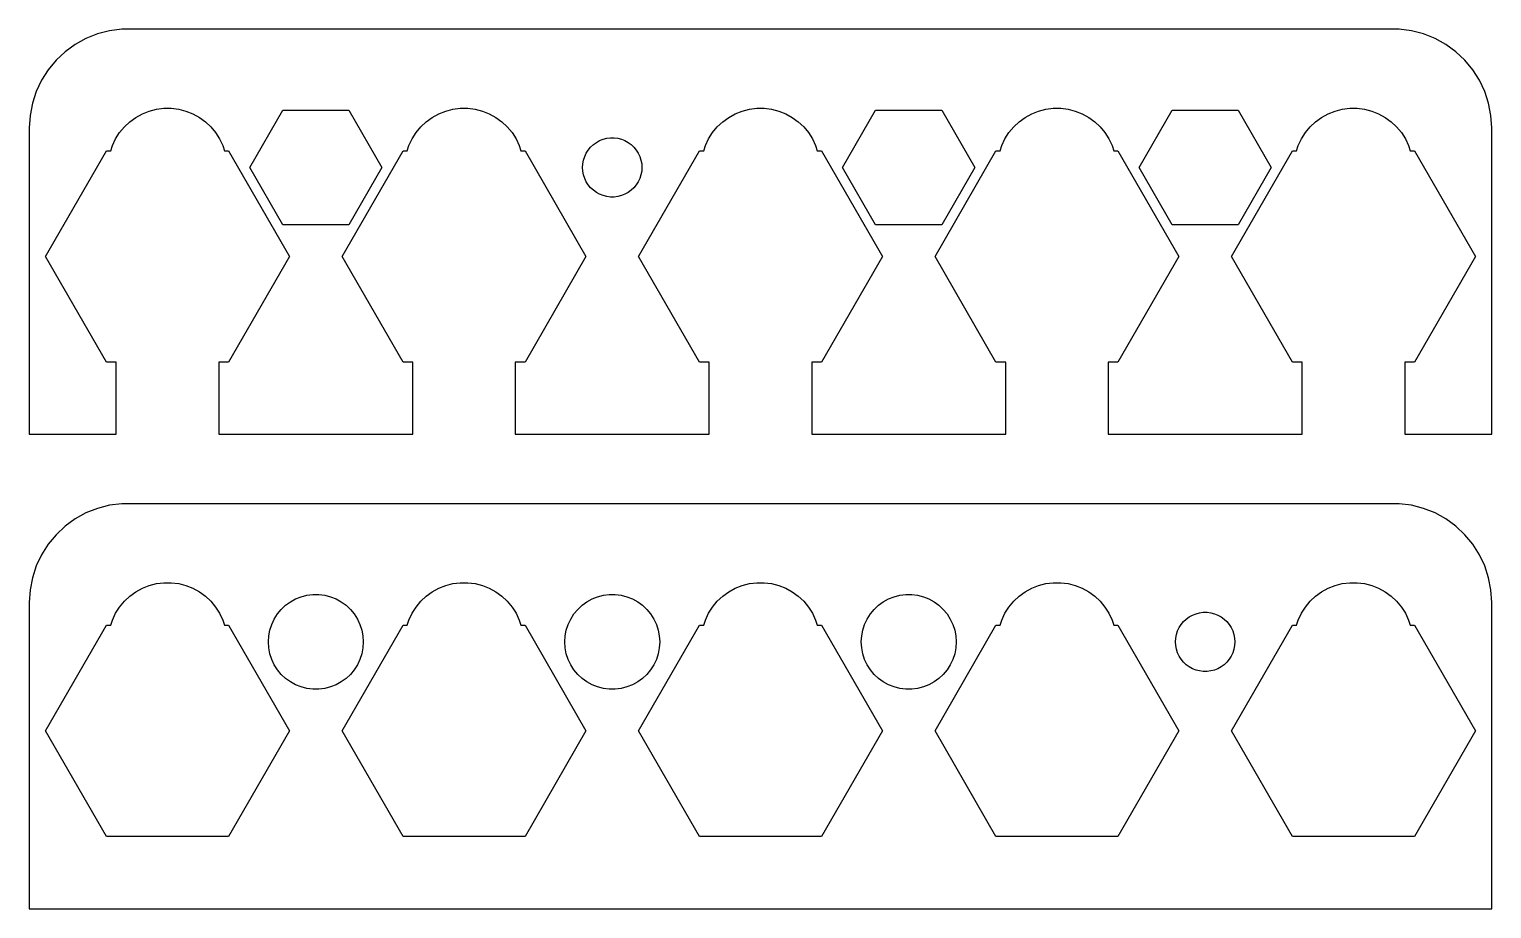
# Model space of a CAD drawing. Header units: metres. Extents: x -37 to 37, y 0 to 92.5.
# Drawn here: x -37 to 37, y 0 to 44.5 of the extents above; entities that cross this region are included whole.
import ezdxf

# ---------------------------------------------------------------- set-up
doc = ezdxf.new("R2010")
doc.units = ezdxf.units.M

msp = doc.modelspace()

# ---------------------------------------------------------------- linework, layer by layer
for p, q in [((-32.9369, 44.4114), (-33.5451, 44.2553)), ((-32.3139, 44.4901), (-32.9369, 44.4114)), ((32.3139, 44.4901), (-32.3139, 44.4901)), ((32.9369, 44.4114), (32.3139, 44.4901)), ((33.5451, 44.2553), (32.9369, 44.4114)), ((-34.6791, 43.7216), (-35.1871, 43.3526)), ((-34.1289, 44.0241), (-34.6791, 43.7216)), ((-33.5451, 44.2553), (-34.1289, 44.0241)), ((34.1289, 44.0241), (33.5451, 44.2553)), ((34.6791, 43.7216), (34.1289, 44.0241)), ((35.1871, 43.3526), (34.6791, 43.7216)), ((-35.6448, 42.9227), (-36.0451, 42.4389)), ((-35.1871, 43.3526), (-35.6448, 42.9227)), ((35.6448, 42.9227), (35.1871, 43.3526)), ((36.0451, 42.4389), (35.6448, 42.9227)), ((-36.0451, 42.4389), (-36.3815, 41.9088)), ((36.3815, 41.9088), (36.0451, 42.4389)), ((-36.3815, 41.9088), (-36.6489, 41.3406)), ((36.6489, 41.3406), (36.3815, 41.9088)), ((-36.8429, 40.7434), (-36.9606, 40.1267)), ((-36.6489, 41.3406), (-36.8429, 40.7434)), ((36.8429, 40.7434), (36.6489, 41.3406)), ((36.9606, 40.1267), (36.8429, 40.7434)), ((-36.9606, 40.1267), (-37, 39.5)), ((-31.9123, 39.8115), (-31.6075, 40.033)), ((-31.6075, 40.033), (-31.2773, 40.2145)), ((-31.2773, 40.2145), (-30.927, 40.3532)), ((-30.927, 40.3532), (-30.5621, 40.4469)), ((-30.5621, 40.4469), (-30.1884, 40.4941)), ((-30.1884, 40.4941), (-29.8116, 40.4941)), ((-29.8116, 40.4941), (-29.4379, 40.4469)), ((-29.4379, 40.4469), (-29.0729, 40.3532)), ((-29.0729, 40.3532), (-28.7227, 40.2145)), ((-28.7227, 40.2145), (-28.3925, 40.033)), ((-28.3925, 40.033), (-28.0877, 39.8115)), ((-25.8466, 37.5), (-24.1733, 40.3982)), ((-24.1733, 40.3982), (-20.8267, 40.3982)), ((-20.8267, 40.3982), (-19.1534, 37.5)), ((-16.9123, 39.8115), (-16.6075, 40.033)), ((-16.6075, 40.033), (-16.2773, 40.2145)), ((-16.2773, 40.2145), (-15.927, 40.3532)), ((-15.927, 40.3532), (-15.5621, 40.4469)), ((-15.5621, 40.4469), (-15.1884, 40.4941)), ((-15.1884, 40.4941), (-14.8116, 40.4941)), ((-14.8116, 40.4941), (-14.4379, 40.4469)), ((-14.4379, 40.4469), (-14.0729, 40.3532)), ((-14.0729, 40.3532), (-13.7227, 40.2145)), ((-13.7227, 40.2145), (-13.3925, 40.033)), ((-13.3925, 40.033), (-13.0877, 39.8115)), ((-1.91226, 39.8115), (-1.60747, 40.033)), ((-1.60747, 40.033), (-1.27733, 40.2145)), ((-1.27733, 40.2145), (-0.92705, 40.3532)), ((-0.92705, 40.3532), (-0.56213, 40.4469)), ((-0.56213, 40.4469), (-0.18837, 40.4941)), ((-0.18837, 40.4941), (0.18837, 40.4941)), ((0.18837, 40.4941), (0.56213, 40.4469)), ((0.56213, 40.4469), (0.92705, 40.3532)), ((0.92705, 40.3532), (1.27733, 40.2145)), ((1.27733, 40.2145), (1.60747, 40.033)), ((1.60747, 40.033), (1.91226, 39.8115)), ((4.15341, 37.5), (5.82671, 40.3982)), ((5.82671, 40.3982), (9.17329, 40.3982)), ((9.17329, 40.3982), (10.8466, 37.5)), ((13.0877, 39.8115), (13.3925, 40.033)), ((13.3925, 40.033), (13.7227, 40.2145)), ((13.7227, 40.2145), (14.0729, 40.3532)), ((14.0729, 40.3532), (14.4379, 40.4469)), ((14.4379, 40.4469), (14.8116, 40.4941)), ((14.8116, 40.4941), (15.1884, 40.4941)), ((15.1884, 40.4941), (15.5621, 40.4469)), ((15.5621, 40.4469), (15.927, 40.3532)), ((15.927, 40.3532), (16.2773, 40.2145)), ((16.2773, 40.2145), (16.6075, 40.033)), ((16.6075, 40.033), (16.9123, 39.8115)), ((19.1534, 37.5), (20.8267, 40.3982)), ((20.8267, 40.3982), (24.1733, 40.3982)), ((24.1733, 40.3982), (25.8466, 37.5)), ((28.0877, 39.8115), (28.3925, 40.033)), ((28.3925, 40.033), (28.7227, 40.2145)), ((28.7227, 40.2145), (29.0729, 40.3532)), ((29.0729, 40.3532), (29.4379, 40.4469)), ((29.4379, 40.4469), (29.8116, 40.4941)), ((29.8116, 40.4941), (30.1884, 40.4941)), ((30.1884, 40.4941), (30.5621, 40.4469)), ((30.5621, 40.4469), (30.927, 40.3532)), ((30.927, 40.3532), (31.2773, 40.2145)), ((31.2773, 40.2145), (31.6075, 40.033)), ((31.6075, 40.033), (31.9123, 39.8115)), ((37, 39.5), (36.9606, 40.1267)), ((-37, 39.5), (-37, 24)), ((-32.6289, 38.9453), (-32.427, 39.2634)), ((-32.427, 39.2634), (-32.1869, 39.5536)), ((-32.1869, 39.5536), (-31.9123, 39.8115)), ((-28.0877, 39.8115), (-27.8131, 39.5536)), ((-27.8131, 39.5536), (-27.5729, 39.2634)), ((-27.5729, 39.2634), (-27.3711, 38.9453)), ((-17.6289, 38.9453), (-17.427, 39.2634)), ((-17.427, 39.2634), (-17.1869, 39.5536)), ((-17.1869, 39.5536), (-16.9123, 39.8115)), ((-13.0877, 39.8115), (-12.8131, 39.5536)), ((-12.8131, 39.5536), (-12.5729, 39.2634)), ((-12.5729, 39.2634), (-12.3711, 38.9453)), ((-2.62891, 38.9453), (-2.42705, 39.2634)), ((-2.42705, 39.2634), (-2.1869, 39.5536)), ((-2.1869, 39.5536), (-1.91226, 39.8115)), ((1.91226, 39.8115), (2.1869, 39.5536)), ((2.1869, 39.5536), (2.42705, 39.2634)), ((2.42705, 39.2634), (2.62891, 38.9453)), ((12.3711, 38.9453), (12.5729, 39.2634)), ((12.5729, 39.2634), (12.8131, 39.5536)), ((12.8131, 39.5536), (13.0877, 39.8115)), ((16.9123, 39.8115), (17.1869, 39.5536)), ((17.1869, 39.5536), (17.427, 39.2634)), ((17.427, 39.2634), (17.6289, 38.9453)), ((27.3711, 38.9453), (27.5729, 39.2634)), ((27.5729, 39.2634), (27.8131, 39.5536)), ((27.8131, 39.5536), (28.0877, 39.8115)), ((31.9123, 39.8115), (32.1869, 39.5536)), ((32.1869, 39.5536), (32.427, 39.2634)), ((32.427, 39.2634), (32.6289, 38.9453)), ((37, 24), (37, 39.5)), ((-32.8741, 38.3434), (-32.7893, 38.6044)), ((-32.7893, 38.6044), (-32.6289, 38.9453)), ((-27.3711, 38.9453), (-27.2107, 38.6044)), ((-27.2107, 38.6044), (-27.1259, 38.3434)), ((-17.8741, 38.3434), (-17.7893, 38.6044)), ((-17.7893, 38.6044), (-17.6289, 38.9453)), ((-12.3711, 38.9453), (-12.2107, 38.6044)), ((-12.2107, 38.6044), (-12.1259, 38.3434)), ((-8.71352, 38.3817), (-8.59344, 38.5268)), ((-8.59344, 38.5268), (-8.45613, 38.6558)), ((-8.45613, 38.6558), (-8.30373, 38.7665)), ((-8.30373, 38.7665), (-8.13866, 38.8572)), ((-8.13866, 38.8572), (-7.96352, 38.9266)), ((-7.96352, 38.9266), (-7.78107, 38.9734)), ((-7.78107, 38.9734), (-7.59418, 38.997)), ((-7.59418, 38.997), (-7.40581, 38.997)), ((-7.40581, 38.997), (-7.21892, 38.9734)), ((-7.21892, 38.9734), (-7.03647, 38.9266)), ((-7.03647, 38.9266), (-6.86133, 38.8572)), ((-6.86133, 38.8572), (-6.69626, 38.7665)), ((-6.69626, 38.7665), (-6.54385, 38.6558)), ((-6.54385, 38.6558), (-6.40654, 38.5268)), ((-6.40654, 38.5268), (-6.28647, 38.3817)), ((-2.87413, 38.3434), (-2.78932, 38.6044)), ((-2.78932, 38.6044), (-2.62891, 38.9453)), ((2.62891, 38.9453), (2.78932, 38.6044)), ((2.78932, 38.6044), (2.87413, 38.3434)), ((12.1259, 38.3434), (12.2107, 38.6044)), ((12.2107, 38.6044), (12.3711, 38.9453)), ((17.6289, 38.9453), (17.7893, 38.6044)), ((17.7893, 38.6044), (17.8741, 38.3434)), ((27.1259, 38.3434), (27.2107, 38.6044)), ((27.2107, 38.6044), (27.3711, 38.9453)), ((32.6289, 38.9453), (32.7893, 38.6044)), ((32.7893, 38.6044), (32.8741, 38.3434)), ((-36.17, 33), (-33.085, 38.3434)), ((-33.085, 38.3434), (-32.8741, 38.3434)), ((-27.1259, 38.3434), (-26.915, 38.3434)), ((-26.915, 38.3434), (-23.83, 33)), ((-21.17, 33), (-18.085, 38.3434)), ((-18.085, 38.3434), (-17.8741, 38.3434)), ((-12.1259, 38.3434), (-11.915, 38.3434)), ((-11.915, 38.3434), (-8.83, 33)), ((-8.98816, 37.688), (-8.95287, 37.873)), ((-8.95287, 37.873), (-8.89465, 38.0522)), ((-8.89465, 38.0522), (-8.81445, 38.2226)), ((-8.81445, 38.2226), (-8.71352, 38.3817)), ((-6.28647, 38.3817), (-6.18553, 38.2226)), ((-6.18553, 38.2226), (-6.10533, 38.0522)), ((-6.17, 33), (-3.08499, 38.3434)), ((-6.10533, 38.0522), (-6.04712, 37.873)), ((-6.04712, 37.873), (-6.01183, 37.688)), ((-3.08499, 38.3434), (-2.87413, 38.3434)), ((2.87413, 38.3434), (3.08499, 38.3434)), ((3.08499, 38.3434), (6.17, 33)), ((8.83, 33), (11.915, 38.3434)), ((11.915, 38.3434), (12.1259, 38.3434)), ((17.8741, 38.3434), (18.085, 38.3434)), ((18.085, 38.3434), (21.17, 33)), ((23.83, 33), (26.915, 38.3434)), ((26.915, 38.3434), (27.1259, 38.3434)), ((32.8741, 38.3434), (33.085, 38.3434)), ((33.085, 38.3434), (36.17, 33)), ((-24.1733, 34.6018), (-25.8466, 37.5)), ((-19.1534, 37.5), (-20.8267, 34.6018)), ((-9, 37.5), (-8.98816, 37.688)), ((-8.98816, 37.312), (-9, 37.5)), ((-8.95287, 37.127), (-8.98816, 37.312)), ((-8.89465, 36.9478), (-8.95287, 37.127)), ((-6.04712, 37.127), (-6.10533, 36.9478)), ((-6.01183, 37.312), (-6.04712, 37.127)), ((-6.01183, 37.688), (-6, 37.5)), ((-6, 37.5), (-6.01183, 37.312)), ((5.82671, 34.6018), (4.15341, 37.5)), ((10.8466, 37.5), (9.17329, 34.6018)), ((20.8267, 34.6018), (19.1534, 37.5)), ((25.8466, 37.5), (24.1733, 34.6018)), ((-8.81445, 36.7774), (-8.89465, 36.9478)), ((-8.71352, 36.6183), (-8.81445, 36.7774)), ((-8.59344, 36.4732), (-8.71352, 36.6183)), ((-8.45613, 36.3442), (-8.59344, 36.4732)), ((-8.30373, 36.2335), (-8.45613, 36.3442)), ((-6.54385, 36.3442), (-6.69626, 36.2335)), ((-6.40654, 36.4732), (-6.54385, 36.3442)), ((-6.28647, 36.6183), (-6.40654, 36.4732)), ((-6.18553, 36.7774), (-6.28647, 36.6183)), ((-6.10533, 36.9478), (-6.18553, 36.7774)), ((-8.13866, 36.1427), (-8.30373, 36.2335)), ((-7.96352, 36.0734), (-8.13866, 36.1427)), ((-7.78107, 36.0266), (-7.96352, 36.0734)), ((-7.59418, 36.0029), (-7.78107, 36.0266)), ((-7.40581, 36.0029), (-7.59418, 36.0029)), ((-7.21892, 36.0266), (-7.40581, 36.0029)), ((-7.03647, 36.0734), (-7.21892, 36.0266)), ((-6.86133, 36.1427), (-7.03647, 36.0734)), ((-6.69626, 36.2335), (-6.86133, 36.1427)), ((-20.8267, 34.6018), (-24.1733, 34.6018)), ((9.17329, 34.6018), (5.82671, 34.6018)), ((24.1733, 34.6018), (20.8267, 34.6018)), ((-33.085, 27.6566), (-36.17, 33)), ((-23.83, 33), (-26.915, 27.6566)), ((-18.085, 27.6566), (-21.17, 33)), ((-8.83, 33), (-11.915, 27.6566)), ((-3.08499, 27.6566), (-6.17, 33)), ((6.17, 33), (3.08499, 27.6566)), ((11.915, 27.6566), (8.83, 33)), ((21.17, 33), (18.085, 27.6566)), ((26.915, 27.6566), (23.83, 33)), ((36.17, 33), (33.085, 27.6566)), ((-32.5942, 27.6566), (-33.085, 27.6566)), ((-32.5942, 24), (-32.5942, 27.6566)), ((-26.915, 27.6566), (-27.4058, 27.6566)), ((-27.4058, 27.6566), (-27.4058, 24)), ((-17.5942, 27.6566), (-18.085, 27.6566)), ((-17.5942, 24), (-17.5942, 27.6566)), ((-11.915, 27.6566), (-12.4058, 27.6566)), ((-12.4058, 27.6566), (-12.4058, 24)), ((-2.59418, 27.6566), (-3.08499, 27.6566)), ((-2.59418, 24), (-2.59418, 27.6566)), ((3.08499, 27.6566), (2.59418, 27.6566)), ((2.59418, 27.6566), (2.59418, 24)), ((12.4058, 27.6566), (11.915, 27.6566)), ((12.4058, 24), (12.4058, 27.6566)), ((18.085, 27.6566), (17.5942, 27.6566)), ((17.5942, 27.6566), (17.5942, 24)), ((27.4058, 27.6566), (26.915, 27.6566)), ((27.4058, 24), (27.4058, 27.6566)), ((33.085, 27.6566), (32.5942, 27.6566)), ((32.5942, 27.6566), (32.5942, 24)), ((-37, 24), (-32.5942, 24)), ((-27.4058, 24), (-17.5942, 24)), ((-12.4058, 24), (-2.59418, 24)), ((2.59418, 24), (12.4058, 24)), ((17.5942, 24), (27.4058, 24)), ((32.5942, 24), (37, 24)), ((-34.1289, 20.0241), (-34.6791, 19.7216)), ((-33.5451, 20.2553), (-34.1289, 20.0241)), ((-32.9369, 20.4114), (-33.5451, 20.2553)), ((-32.3139, 20.4901), (-32.9369, 20.4114)), ((32.3139, 20.4901), (-32.3139, 20.4901)), ((32.9369, 20.4114), (32.3139, 20.4901)), ((33.5451, 20.2553), (32.9369, 20.4114)), ((34.1289, 20.0241), (33.5451, 20.2553)), ((34.6791, 19.7216), (34.1289, 20.0241)), ((-35.1871, 19.3526), (-35.6448, 18.9227)), ((-34.6791, 19.7216), (-35.1871, 19.3526)), ((35.1871, 19.3526), (34.6791, 19.7216)), ((35.6448, 18.9227), (35.1871, 19.3526)), ((-35.6448, 18.9227), (-36.0451, 18.4389)), ((36.0451, 18.4389), (35.6448, 18.9227)), ((-36.3815, 17.9088), (-36.6489, 17.3406)), ((-36.0451, 18.4389), (-36.3815, 17.9088)), ((36.3815, 17.9088), (36.0451, 18.4389)), ((36.6489, 17.3406), (36.3815, 17.9088)), ((-36.6489, 17.3406), (-36.8429, 16.7434)), ((36.8429, 16.7434), (36.6489, 17.3406)), ((-36.8429, 16.7434), (-36.9606, 16.1267)), ((-31.2773, 16.2145), (-30.927, 16.3532)), ((-30.927, 16.3532), (-30.5621, 16.4469)), ((-30.5621, 16.4469), (-30.1884, 16.4941)), ((-30.1884, 16.4941), (-29.8116, 16.4941)), ((-29.8116, 16.4941), (-29.4379, 16.4469)), ((-29.4379, 16.4469), (-29.0729, 16.3532)), ((-29.0729, 16.3532), (-28.7227, 16.2145)), ((-16.2773, 16.2145), (-15.927, 16.3532)), ((-15.927, 16.3532), (-15.5621, 16.4469)), ((-15.5621, 16.4469), (-15.1884, 16.4941)), ((-15.1884, 16.4941), (-14.8116, 16.4941)), ((-14.8116, 16.4941), (-14.4379, 16.4469)), ((-14.4379, 16.4469), (-14.0729, 16.3532)), ((-14.0729, 16.3532), (-13.7227, 16.2145)), ((-1.27733, 16.2145), (-0.92705, 16.3532)), ((-0.92705, 16.3532), (-0.56213, 16.4469)), ((-0.56213, 16.4469), (-0.18837, 16.4941)), ((-0.18837, 16.4941), (0.18837, 16.4941)), ((0.18837, 16.4941), (0.56213, 16.4469)), ((0.56213, 16.4469), (0.92705, 16.3532)), ((0.92705, 16.3532), (1.27733, 16.2145)), ((13.7227, 16.2145), (14.0729, 16.3532)), ((14.0729, 16.3532), (14.4379, 16.4469)), ((14.4379, 16.4469), (14.8116, 16.4941)), ((14.8116, 16.4941), (15.1884, 16.4941)), ((15.1884, 16.4941), (15.5621, 16.4469)), ((15.5621, 16.4469), (15.927, 16.3532)), ((15.927, 16.3532), (16.2773, 16.2145)), ((28.7227, 16.2145), (29.0729, 16.3532)), ((29.0729, 16.3532), (29.4379, 16.4469)), ((29.4379, 16.4469), (29.8116, 16.4941)), ((29.8116, 16.4941), (30.1884, 16.4941)), ((30.1884, 16.4941), (30.5621, 16.4469)), ((30.5621, 16.4469), (30.927, 16.3532)), ((30.927, 16.3532), (31.2773, 16.2145)), ((36.9606, 16.1267), (36.8429, 16.7434)), ((-36.9606, 16.1267), (-37, 15.5)), ((-32.427, 15.2634), (-32.1869, 15.5536)), ((-32.1869, 15.5536), (-31.9123, 15.8115)), ((-31.9123, 15.8115), (-31.6075, 16.033)), ((-31.6075, 16.033), (-31.2773, 16.2145)), ((-28.7227, 16.2145), (-28.3925, 16.033)), ((-28.3925, 16.033), (-28.0877, 15.8115)), ((-28.0877, 15.8115), (-27.8131, 15.5536)), ((-27.8131, 15.5536), (-27.5729, 15.2634)), ((-23.786, 15.5264), (-23.5219, 15.6716)), ((-23.5219, 15.6716), (-23.2416, 15.7825)), ((-23.2416, 15.7825), (-22.9497, 15.8575)), ((-22.9497, 15.8575), (-22.6507, 15.8953)), ((-22.6507, 15.8953), (-22.3493, 15.8953)), ((-22.3493, 15.8953), (-22.0503, 15.8575)), ((-22.0503, 15.8575), (-21.7583, 15.7825)), ((-21.7583, 15.7825), (-21.4781, 15.6716)), ((-21.4781, 15.6716), (-21.214, 15.5264)), ((-17.427, 15.2634), (-17.1869, 15.5536)), ((-17.1869, 15.5536), (-16.9123, 15.8115)), ((-16.9123, 15.8115), (-16.6075, 16.033)), ((-16.6075, 16.033), (-16.2773, 16.2145)), ((-13.7227, 16.2145), (-13.3925, 16.033)), ((-13.3925, 16.033), (-13.0877, 15.8115)), ((-13.0877, 15.8115), (-12.8131, 15.5536)), ((-12.8131, 15.5536), (-12.5729, 15.2634)), ((-8.78598, 15.5264), (-8.52187, 15.6716)), ((-8.52187, 15.6716), (-8.24164, 15.7825)), ((-8.24164, 15.7825), (-7.94971, 15.8575)), ((-7.94971, 15.8575), (-7.6507, 15.8953)), ((-7.6507, 15.8953), (-7.34929, 15.8953)), ((-7.34929, 15.8953), (-7.05028, 15.8575)), ((-7.05028, 15.8575), (-6.75835, 15.7825)), ((-6.75835, 15.7825), (-6.47812, 15.6716)), ((-6.47812, 15.6716), (-6.214, 15.5264)), ((-2.42705, 15.2634), (-2.1869, 15.5536)), ((-2.1869, 15.5536), (-1.91226, 15.8115)), ((-1.91226, 15.8115), (-1.60747, 16.033)), ((-1.60747, 16.033), (-1.27733, 16.2145)), ((1.27733, 16.2145), (1.60747, 16.033)), ((1.60747, 16.033), (1.91226, 15.8115)), ((1.91226, 15.8115), (2.1869, 15.5536)), ((2.1869, 15.5536), (2.42705, 15.2634)), ((6.214, 15.5264), (6.47812, 15.6716)), ((6.47812, 15.6716), (6.75835, 15.7825)), ((6.75835, 15.7825), (7.05028, 15.8575)), ((7.05028, 15.8575), (7.34929, 15.8953)), ((7.34929, 15.8953), (7.6507, 15.8953)), ((7.6507, 15.8953), (7.94971, 15.8575)), ((7.94971, 15.8575), (8.24164, 15.7825)), ((8.24164, 15.7825), (8.52187, 15.6716)), ((8.52187, 15.6716), (8.78598, 15.5264)), ((12.5729, 15.2634), (12.8131, 15.5536)), ((12.8131, 15.5536), (13.0877, 15.8115)), ((13.0877, 15.8115), (13.3925, 16.033)), ((13.3925, 16.033), (13.7227, 16.2145)), ((16.2773, 16.2145), (16.6075, 16.033)), ((16.6075, 16.033), (16.9123, 15.8115)), ((16.9123, 15.8115), (17.1869, 15.5536)), ((17.1869, 15.5536), (17.427, 15.2634)), ((27.5729, 15.2634), (27.8131, 15.5536)), ((27.8131, 15.5536), (28.0877, 15.8115)), ((28.0877, 15.8115), (28.3925, 16.033)), ((28.3925, 16.033), (28.7227, 16.2145)), ((31.2773, 16.2145), (31.6075, 16.033)), ((31.6075, 16.033), (31.9123, 15.8115)), ((31.9123, 15.8115), (32.1869, 15.5536)), ((32.1869, 15.5536), (32.427, 15.2634)), ((37, 15.5), (36.9606, 16.1267)), ((-37, 15.5), (-37, 0)), ((-32.7893, 14.6044), (-32.6289, 14.9453)), ((-32.6289, 14.9453), (-32.427, 15.2634)), ((-27.5729, 15.2634), (-27.3711, 14.9453)), ((-27.3711, 14.9453), (-27.2107, 14.6044)), ((-24.6031, 14.6562), (-24.4416, 14.9107)), ((-24.4416, 14.9107), (-24.2495, 15.1429)), ((-24.2495, 15.1429), (-24.0298, 15.3492)), ((-24.0298, 15.3492), (-23.786, 15.5264)), ((-21.214, 15.5264), (-20.9702, 15.3492)), ((-20.9702, 15.3492), (-20.7505, 15.1429)), ((-20.7505, 15.1429), (-20.5583, 14.9107)), ((-20.5583, 14.9107), (-20.3969, 14.6562)), ((-17.7893, 14.6044), (-17.6289, 14.9453)), ((-17.6289, 14.9453), (-17.427, 15.2634)), ((-12.5729, 15.2634), (-12.3711, 14.9453)), ((-12.3711, 14.9453), (-12.2107, 14.6044)), ((-9.60313, 14.6562), (-9.44164, 14.9107)), ((-9.44164, 14.9107), (-9.24951, 15.1429)), ((-9.24951, 15.1429), (-9.02982, 15.3492)), ((-9.02982, 15.3492), (-8.78598, 15.5264)), ((-6.214, 15.5264), (-5.97017, 15.3492)), ((-5.97017, 15.3492), (-5.75047, 15.1429)), ((-5.75047, 15.1429), (-5.55835, 14.9107)), ((-5.55835, 14.9107), (-5.39685, 14.6562)), ((-2.78932, 14.6044), (-2.62891, 14.9453)), ((-2.62891, 14.9453), (-2.42705, 15.2634)), ((2.42705, 15.2634), (2.62891, 14.9453)), ((2.62891, 14.9453), (2.78932, 14.6044)), ((5.39685, 14.6562), (5.55835, 14.9107)), ((5.55835, 14.9107), (5.75047, 15.1429)), ((5.75047, 15.1429), (5.97017, 15.3492)), ((5.97017, 15.3492), (6.214, 15.5264)), ((8.78598, 15.5264), (9.02982, 15.3492)), ((9.02982, 15.3492), (9.24951, 15.1429)), ((9.24951, 15.1429), (9.44164, 14.9107)), ((9.44164, 14.9107), (9.60313, 14.6562)), ((12.2107, 14.6044), (12.3711, 14.9453)), ((12.3711, 14.9453), (12.5729, 15.2634)), ((17.427, 15.2634), (17.6289, 14.9453)), ((17.6289, 14.9453), (17.7893, 14.6044)), ((21.6963, 14.7665), (21.8613, 14.8572)), ((21.8613, 14.8572), (22.0365, 14.9266)), ((22.0365, 14.9266), (22.2189, 14.9734)), ((22.2189, 14.9734), (22.4058, 14.997)), ((22.4058, 14.997), (22.5942, 14.997)), ((22.5942, 14.997), (22.7811, 14.9734)), ((22.7811, 14.9734), (22.9635, 14.9266)), ((22.9635, 14.9266), (23.1387, 14.8572)), ((23.1387, 14.8572), (23.3037, 14.7665)), ((27.2107, 14.6044), (27.3711, 14.9453)), ((27.3711, 14.9453), (27.5729, 15.2634)), ((32.427, 15.2634), (32.6289, 14.9453)), ((32.6289, 14.9453), (32.7893, 14.6044)), ((37, 0), (37, 15.5)), ((-36.17, 9), (-33.085, 14.3434)), ((-33.085, 14.3434), (-32.8741, 14.3434)), ((-32.8741, 14.3434), (-32.7893, 14.6044)), ((-27.2107, 14.6044), (-27.1259, 14.3434)), ((-27.1259, 14.3434), (-26.915, 14.3434)), ((-26.915, 14.3434), (-23.83, 9)), ((-24.8811, 13.8008), (-24.8246, 14.0968)), ((-24.8246, 14.0968), (-24.7315, 14.3835)), ((-24.7315, 14.3835), (-24.6031, 14.6562)), ((-21.17, 9), (-18.085, 14.3434)), ((-20.3969, 14.6562), (-20.2685, 14.3835)), ((-20.2685, 14.3835), (-20.1754, 14.0968)), ((-20.1754, 14.0968), (-20.1189, 13.8008)), ((-18.085, 14.3434), (-17.8741, 14.3434)), ((-17.8741, 14.3434), (-17.7893, 14.6044)), ((-12.2107, 14.6044), (-12.1259, 14.3434)), ((-12.1259, 14.3434), (-11.915, 14.3434)), ((-11.915, 14.3434), (-8.83, 9)), ((-9.88107, 13.8008), (-9.82458, 14.0968)), ((-9.82458, 14.0968), (-9.73146, 14.3835)), ((-9.73146, 14.3835), (-9.60313, 14.6562)), ((-6.17, 9), (-3.08499, 14.3434)), ((-5.39685, 14.6562), (-5.26852, 14.3835)), ((-5.26852, 14.3835), (-5.1754, 14.0968)), ((-5.1754, 14.0968), (-5.11891, 13.8008)), ((-3.08499, 14.3434), (-2.87413, 14.3434)), ((-2.87413, 14.3434), (-2.78932, 14.6044)), ((2.78932, 14.6044), (2.87413, 14.3434)), ((2.87413, 14.3434), (3.08499, 14.3434)), ((3.08499, 14.3434), (6.17, 9)), ((5.11891, 13.8008), (5.1754, 14.0968)), ((5.1754, 14.0968), (5.26852, 14.3835)), ((5.26852, 14.3835), (5.39685, 14.6562)), ((8.83, 9), (11.915, 14.3434)), ((9.60313, 14.6562), (9.73146, 14.3835)), ((9.73146, 14.3835), (9.82458, 14.0968)), ((9.82458, 14.0968), (9.88107, 13.8008)), ((11.915, 14.3434), (12.1259, 14.3434)), ((12.1259, 14.3434), (12.2107, 14.6044)), ((17.7893, 14.6044), (17.8741, 14.3434)), ((17.8741, 14.3434), (18.085, 14.3434)), ((18.085, 14.3434), (21.17, 9)), ((21.1053, 14.0522), (21.1855, 14.2226)), ((21.1855, 14.2226), (21.2865, 14.3817)), ((21.2865, 14.3817), (21.4065, 14.5268)), ((21.4065, 14.5268), (21.5439, 14.6558)), ((21.5439, 14.6558), (21.6963, 14.7665)), ((23.3037, 14.7665), (23.4561, 14.6558)), ((23.4561, 14.6558), (23.5934, 14.5268)), ((23.5934, 14.5268), (23.7135, 14.3817)), ((23.7135, 14.3817), (23.8145, 14.2226)), ((23.8145, 14.2226), (23.8947, 14.0522)), ((23.83, 9), (26.915, 14.3434)), ((26.915, 14.3434), (27.1259, 14.3434)), ((27.1259, 14.3434), (27.2107, 14.6044)), ((32.7893, 14.6044), (32.8741, 14.3434)), ((32.8741, 14.3434), (33.085, 14.3434)), ((33.085, 14.3434), (36.17, 9)), ((-24.9, 13.5), (-24.8811, 13.8008)), ((-24.8811, 13.1992), (-24.9, 13.5)), ((-20.1189, 13.8008), (-20.1, 13.5)), ((-20.1, 13.5), (-20.1189, 13.1992)), ((-9.89999, 13.5), (-9.88107, 13.8008)), ((-9.88107, 13.1992), (-9.89999, 13.5)), ((-5.11891, 13.8008), (-5.09999, 13.5)), ((-5.09999, 13.5), (-5.11891, 13.1992)), ((5.09999, 13.5), (5.11891, 13.8008)), ((5.11891, 13.1992), (5.09999, 13.5)), ((9.88107, 13.8008), (9.89999, 13.5)), ((9.89999, 13.5), (9.88107, 13.1992)), ((21, 13.5), (21.0118, 13.688)), ((21.0118, 13.312), (21, 13.5)), ((21.0118, 13.688), (21.0471, 13.873)), ((21.0471, 13.873), (21.1053, 14.0522)), ((23.8947, 14.0522), (23.9529, 13.873)), ((23.9529, 13.873), (23.9882, 13.688)), ((23.9882, 13.688), (24, 13.5)), ((24, 13.5), (23.9882, 13.312)), ((-24.8246, 12.9031), (-24.8811, 13.1992)), ((-24.7315, 12.6165), (-24.8246, 12.9031)), ((-24.6031, 12.3438), (-24.7315, 12.6165)), ((-20.2685, 12.6165), (-20.3969, 12.3438)), ((-20.1754, 12.9031), (-20.2685, 12.6165)), ((-20.1189, 13.1992), (-20.1754, 12.9031)), ((-9.82458, 12.9031), (-9.88107, 13.1992)), ((-9.73146, 12.6165), (-9.82458, 12.9031)), ((-9.60313, 12.3438), (-9.73146, 12.6165)), ((-5.26852, 12.6165), (-5.39685, 12.3438)), ((-5.1754, 12.9031), (-5.26852, 12.6165)), ((-5.11891, 13.1992), (-5.1754, 12.9031)), ((5.1754, 12.9031), (5.11891, 13.1992)), ((5.26852, 12.6165), (5.1754, 12.9031)), ((5.39685, 12.3438), (5.26852, 12.6165)), ((9.73146, 12.6165), (9.60313, 12.3438)), ((9.82458, 12.9031), (9.73146, 12.6165)), ((9.88107, 13.1992), (9.82458, 12.9031)), ((21.0471, 13.127), (21.0118, 13.312)), ((21.1053, 12.9478), (21.0471, 13.127)), ((21.1855, 12.7774), (21.1053, 12.9478)), ((21.2865, 12.6183), (21.1855, 12.7774)), ((21.4065, 12.4732), (21.2865, 12.6183)), ((23.7135, 12.6183), (23.5934, 12.4732)), ((23.8145, 12.7774), (23.7135, 12.6183)), ((23.8947, 12.9478), (23.8145, 12.7774)), ((23.9529, 13.127), (23.8947, 12.9478)), ((23.9882, 13.312), (23.9529, 13.127)), ((-24.4416, 12.0893), (-24.6031, 12.3438)), ((-24.2495, 11.8571), (-24.4416, 12.0893)), ((-24.0298, 11.6508), (-24.2495, 11.8571)), ((-20.7505, 11.8571), (-20.9702, 11.6508)), ((-20.5583, 12.0893), (-20.7505, 11.8571)), ((-20.3969, 12.3438), (-20.5583, 12.0893)), ((-9.44164, 12.0893), (-9.60313, 12.3438)), ((-9.24951, 11.8571), (-9.44164, 12.0893)), ((-9.02982, 11.6508), (-9.24951, 11.8571)), ((-5.75047, 11.8571), (-5.97017, 11.6508)), ((-5.55835, 12.0893), (-5.75047, 11.8571)), ((-5.39685, 12.3438), (-5.55835, 12.0893)), ((5.55835, 12.0893), (5.39685, 12.3438)), ((5.75047, 11.8571), (5.55835, 12.0893)), ((5.97017, 11.6508), (5.75047, 11.8571)), ((9.24951, 11.8571), (9.02982, 11.6508)), ((9.44164, 12.0893), (9.24951, 11.8571)), ((9.60313, 12.3438), (9.44164, 12.0893)), ((21.5439, 12.3442), (21.4065, 12.4732)), ((21.6963, 12.2335), (21.5439, 12.3442)), ((21.8613, 12.1427), (21.6963, 12.2335)), ((22.0365, 12.0734), (21.8613, 12.1427)), ((22.2189, 12.0266), (22.0365, 12.0734)), ((22.4058, 12.0029), (22.2189, 12.0266)), ((22.5942, 12.0029), (22.4058, 12.0029)), ((22.7811, 12.0266), (22.5942, 12.0029)), ((22.9635, 12.0734), (22.7811, 12.0266)), ((23.1387, 12.1427), (22.9635, 12.0734)), ((23.3037, 12.2335), (23.1387, 12.1427)), ((23.4561, 12.3442), (23.3037, 12.2335)), ((23.5934, 12.4732), (23.4561, 12.3442)), ((-23.786, 11.4736), (-24.0298, 11.6508)), ((-23.5219, 11.3284), (-23.786, 11.4736)), ((-23.2416, 11.2175), (-23.5219, 11.3284)), ((-22.9497, 11.1425), (-23.2416, 11.2175)), ((-22.6507, 11.1047), (-22.9497, 11.1425)), ((-22.3493, 11.1047), (-22.6507, 11.1047)), ((-22.0503, 11.1425), (-22.3493, 11.1047)), ((-21.7583, 11.2175), (-22.0503, 11.1425)), ((-21.4781, 11.3284), (-21.7583, 11.2175)), ((-21.214, 11.4736), (-21.4781, 11.3284)), ((-20.9702, 11.6508), (-21.214, 11.4736)), ((-8.78598, 11.4736), (-9.02982, 11.6508)), ((-8.52187, 11.3284), (-8.78598, 11.4736)), ((-8.24164, 11.2175), (-8.52187, 11.3284)), ((-7.94971, 11.1425), (-8.24164, 11.2175)), ((-7.6507, 11.1047), (-7.94971, 11.1425)), ((-7.34929, 11.1047), (-7.6507, 11.1047)), ((-7.05028, 11.1425), (-7.34929, 11.1047)), ((-6.75835, 11.2175), (-7.05028, 11.1425)), ((-6.47812, 11.3284), (-6.75835, 11.2175)), ((-6.214, 11.4736), (-6.47812, 11.3284)), ((-5.97017, 11.6508), (-6.214, 11.4736)), ((6.214, 11.4736), (5.97017, 11.6508)), ((6.47812, 11.3284), (6.214, 11.4736)), ((6.75835, 11.2175), (6.47812, 11.3284)), ((7.05028, 11.1425), (6.75835, 11.2175)), ((7.34929, 11.1047), (7.05028, 11.1425)), ((7.6507, 11.1047), (7.34929, 11.1047)), ((7.94971, 11.1425), (7.6507, 11.1047)), ((8.24164, 11.2175), (7.94971, 11.1425)), ((8.52187, 11.3284), (8.24164, 11.2175)), ((8.78598, 11.4736), (8.52187, 11.3284)), ((9.02982, 11.6508), (8.78598, 11.4736)), ((-33.085, 3.65663), (-36.17, 9)), ((-23.83, 9), (-26.915, 3.65663)), ((-18.085, 3.65663), (-21.17, 9)), ((-8.83, 9), (-11.915, 3.65663)), ((-3.08499, 3.65663), (-6.17, 9)), ((6.17, 9), (3.08499, 3.65663)), ((11.915, 3.65663), (8.83, 9)), ((21.17, 9), (18.085, 3.65663)), ((26.915, 3.65663), (23.83, 9)), ((36.17, 9), (33.085, 3.65663)), ((-26.915, 3.65663), (-33.085, 3.65663)), ((-11.915, 3.65663), (-18.085, 3.65663)), ((3.08499, 3.65663), (-3.08499, 3.65663)), ((18.085, 3.65663), (11.915, 3.65663)), ((33.085, 3.65663), (26.915, 3.65663)), ((-37, 0), (37, 0))]:
    msp.add_line(p, q)

doc.saveas('drawing.dxf')
